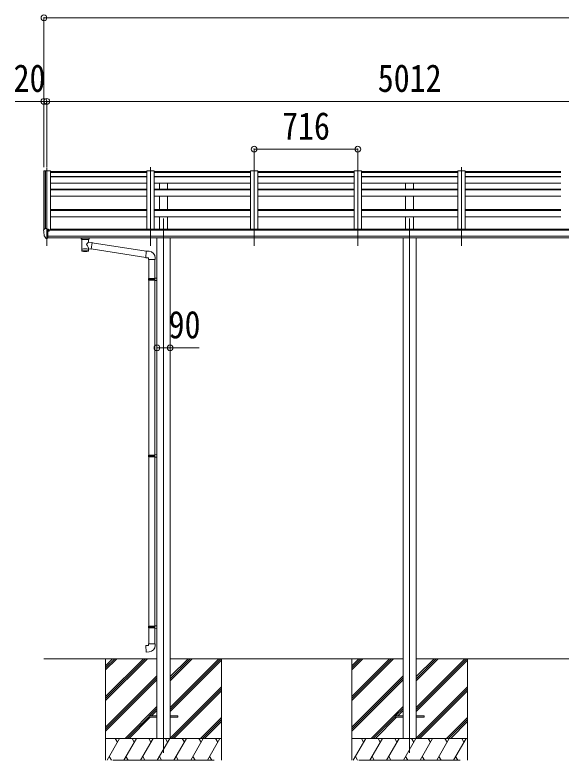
# Model space of a CAD drawing. Units: millimetres at full size, sheet at 1:40; some dimension numbers follow another scale. Extents: x -11181 to 11305, y -7804 to 7716.
# Drawn here: x -1210 to 2563, y -4439 to 706 of the extents above; entities that cross this region are included whole.
import ezdxf
from ezdxf.enums import TextEntityAlignment as Align

# ---------------------------------------------------------------- set-up
doc = ezdxf.new("R2010")
doc.units = ezdxf.units.MM
doc.header["$LTSCALE"] = 40
doc.header["$PDMODE"] = 32
doc.header["$PDSIZE"] = 40
for name, color, linetype, lineweight in [('0-0_0', 7, 'Continuous', 9), ('0-1_本体', 4, 'Continuous', 9), ('0-2_部品', 7, 'Continuous', 9), ('0-8_PARTS2', 2, 'Continuous', 9), ('0-A_寸法', 6, 'Continuous', 9)]:
    doc.layers.add(name, color=color, linetype=linetype, lineweight=lineweight)
doc.styles.add('ＭＳ ゴシック', font='')
doc.styles.get('ＭＳ ゴシック').set_extended_font_data('MS Gothic')

msp = doc.modelspace()

# ---------------------------------------------------------------- linework, layer by layer
at = {"layer": '0-0_0'}
for p, q in [((-1009.55, -3739.43), (-228.75, -3739.43)), ((-583.55, -3739.43), (-583.55, -4439.43)), ((-583.55, -4000.16), (-322.82, -3739.43)), ((-583.55, -4014.3), (-308.67, -3739.43)), ((-583.55, -4028.44), (-294.53, -3739.43)), ((-583.55, -3816.31), (-506.66, -3739.43)), ((-583.55, -3802.17), (-520.81, -3739.43)), ((-583.55, -3788.02), (-534.95, -3739.43)), ((-138.35, -3739.43), (1471.25, -3739.43)), ((-138.35, -4075.45), (197.68, -3739.43)), ((-138.35, -4089.6), (211.83, -3739.43)), ((-138.35, -3891.61), (13.84, -3739.43)), ((-138.35, -3877.47), (-0.31, -3739.43)), ((-138.35, -3863.32), (-14.45, -3739.43)), ((-138.35, -4103.74), (216.45, -3748.94)), ((216.45, -3739.43), (216.45, -4439.43)), ((1116.45, -3739.43), (1116.45, -4439.43)), ((1116.45, -4000.16), (1377.18, -3739.43)), ((1116.45, -4014.3), (1391.33, -3739.43)), ((1116.45, -4028.44), (1405.47, -3739.43)), ((1116.45, -3816.31), (1193.34, -3739.43)), ((1116.45, -3802.17), (1179.19, -3739.43)), ((1116.45, -3788.02), (1165.05, -3739.43)), ((1561.65, -3739.43), (3171.25, -3739.43)), ((1561.65, -4075.45), (1897.68, -3739.43)), ((1561.65, -4089.6), (1911.83, -3739.43)), ((1561.65, -3891.61), (1713.84, -3739.43)), ((1561.65, -3877.47), (1699.69, -3739.43)), ((1561.65, -3863.32), (1685.55, -3739.43)), ((1561.65, -4103.74), (1916.45, -3748.94)), ((1916.45, -3739.43), (1916.45, -4439.43)), ((-583.55, -4212.29), (-228.75, -3857.49)), ((1116.45, -4212.29), (1471.25, -3857.49)), ((-583.55, -4226.43), (-228.75, -3871.63)), ((-583.55, -4240.57), (-228.75, -3885.77)), ((1116.45, -4226.43), (1471.25, -3871.63)), ((1116.45, -4240.57), (1471.25, -3885.77)), ((-138.35, -4287.59), (216.45, -3932.79)), ((-126.05, -4289.43), (216.45, -3946.93)), ((-111.9, -4289.43), (216.45, -3961.07)), ((1561.65, -4287.59), (1916.45, -3932.79)), ((1573.95, -4289.43), (1916.45, -3946.93)), ((1588.1, -4289.43), (1916.45, -3961.07)), ((-448.55, -4289.43), (-228.75, -4069.62)), ((-279.9, -4134.92), (-228.75, -4083.76)), ((-265.76, -4134.92), (-228.75, -4097.9)), ((1251.45, -4289.43), (1471.25, -4069.62)), ((1420.1, -4134.92), (1471.25, -4083.76)), ((1434.24, -4134.92), (1471.25, -4097.9)), ((-434.41, -4289.43), (-283.55, -4138.56)), ((-420.27, -4289.43), (-274.76, -4143.92)), ((71.95, -4289.43), (216.45, -4144.92)), ((86.09, -4289.43), (216.45, -4159.06)), ((1265.59, -4289.43), (1416.45, -4138.56)), ((1279.73, -4289.43), (1425.24, -4143.92)), ((1771.95, -4289.43), (1916.45, -4144.92)), ((1786.09, -4289.43), (1916.45, -4159.06)), ((100.23, -4289.43), (216.45, -4173.2)), ((1800.23, -4289.43), (1916.45, -4173.2)), ((216.45, -4289.43), (-583.55, -4289.43)), ((-573.26, -4439.43), (-486.65, -4289.43)), ((-501.66, -4315.41), (-516.66, -4289.43)), ((-457.79, -4439.43), (-371.18, -4289.43)), ((-386.19, -4315.41), (-401.19, -4289.43)), ((-342.32, -4439.43), (-255.71, -4289.43)), ((-270.72, -4315.41), (-285.72, -4289.43)), ((-226.85, -4439.43), (-140.24, -4289.43)), ((-155.24, -4315.41), (-170.25, -4289.43)), ((-111.38, -4439.43), (-24.77, -4289.43)), ((-39.77, -4315.41), (-54.78, -4289.43)), ((4.09, -4439.43), (90.7, -4289.43)), ((60.7, -4289.43), (75.7, -4315.41)), ((119.56, -4439.43), (206.17, -4289.43)), ((176.17, -4289.43), (191.17, -4315.41)), ((1916.45, -4289.43), (1116.45, -4289.43)), ((1126.74, -4439.43), (1213.35, -4289.43)), ((1198.34, -4315.41), (1183.34, -4289.43)), ((1242.21, -4439.43), (1328.82, -4289.43)), ((1313.81, -4315.41), (1298.81, -4289.43)), ((1357.68, -4439.43), (1444.29, -4289.43)), ((1429.28, -4315.41), (1414.28, -4289.43)), ((1473.15, -4439.43), (1559.76, -4289.43)), ((1544.76, -4315.41), (1529.75, -4289.43)), ((1588.62, -4439.43), (1675.23, -4289.43)), ((1660.23, -4315.41), (1645.22, -4289.43)), ((1704.09, -4439.43), (1790.7, -4289.43)), ((1760.7, -4289.43), (1775.7, -4315.41)), ((1819.56, -4439.43), (1906.17, -4289.43)), ((1876.17, -4289.43), (1891.17, -4315.41)), ((-558.26, -4413.45), (-543.26, -4439.43)), ((-442.79, -4413.45), (-427.79, -4439.43)), ((-327.32, -4413.45), (-312.32, -4439.43)), ((-211.85, -4413.45), (-196.85, -4439.43)), ((-96.38, -4413.45), (-81.38, -4439.43)), ((19.09, -4413.45), (34.09, -4439.43)), ((134.56, -4413.45), (149.56, -4439.43)), ((1141.74, -4413.45), (1156.74, -4439.43)), ((1257.21, -4413.45), (1272.21, -4439.43)), ((1372.68, -4413.45), (1387.68, -4439.43)), ((1488.15, -4413.45), (1503.15, -4439.43)), ((1603.62, -4413.45), (1618.62, -4439.43)), ((1719.09, -4413.45), (1734.09, -4439.43)), ((1834.56, -4413.45), (1849.56, -4439.43)), ((-533.55, -4439.43), (166.45, -4439.43)), ((1166.45, -4439.43), (1866.45, -4439.43))]:
    msp.add_line(p, q, dxfattribs=at)
at = {"layer": '0-1_本体'}
for p, q in [((-1009.54, -370.92), (-1009.55, -776.56)), ((-1008.6, -370.04), (-1000.76, -369.63)), ((-1000.55, -369.71), (-1000.55, -770.02)), ((-1000.47, -369.82), (-999.85, -371.44)), ((-964.55, -369.62), (-964.55, -779.83)), ((-964.55, -382.62), (-298.55, -382.62)), ((-964.55, -409.29), (-298.55, -409.29)), ((-298.55, -370.22), (-298.55, -773.29)), ((-248.55, -370.22), (-298.55, -370.22)), ((-248.55, -370.22), (-248.55, -773.29)), ((-248.55, -382.62), (417.45, -382.62)), ((-248.55, -409.29), (417.45, -409.29)), ((417.45, -370.22), (417.45, -773.29)), ((467.45, -370.22), (417.45, -370.22)), ((467.45, -370.22), (467.45, -773.29)), ((467.45, -382.62), (1133.45, -382.62)), ((467.45, -409.29), (1133.45, -409.29)), ((1133.45, -370.22), (1133.45, -773.29)), ((1183.45, -370.22), (1133.45, -370.22)), ((1183.45, -370.22), (1183.45, -773.29)), ((1183.45, -382.62), (1849.45, -382.62)), ((1183.45, -409.29), (1849.45, -409.29)), ((1849.45, -370.22), (1849.45, -773.29)), ((1899.45, -370.22), (1849.45, -370.22)), ((1899.45, -370.22), (1899.45, -773.29)), ((1899.45, -382.62), (2560.53, -382.62)), ((1899.45, -409.29), (2560.53, -409.29)), ((-964.55, -411.91), (-298.55, -411.91)), ((-964.55, -456.65), (-298.55, -456.65)), ((-248.55, -411.91), (417.45, -411.91)), ((-248.55, -456.65), (417.45, -456.65)), ((-211.05, -495.6), (-211.05, -456.92)), ((-156.05, -495.6), (-156.05, -456.92)), ((467.45, -411.91), (1133.45, -411.91)), ((467.45, -456.65), (1133.45, -456.65)), ((1183.45, -411.91), (1849.45, -411.91)), ((1183.45, -456.65), (1849.45, -456.65)), ((1488.95, -495.6), (1488.95, -456.92)), ((1543.95, -495.6), (1543.95, -456.92)), ((1899.45, -411.91), (2560.53, -411.91)), ((1899.45, -456.65), (2560.53, -456.65)), ((-964.55, -496.32), (-298.55, -496.32)), ((-964.55, -501.69), (-298.55, -501.69)), ((-248.55, -496.32), (417.45, -496.32)), ((-248.55, -501.69), (417.45, -501.69)), ((467.45, -496.32), (1133.45, -496.32)), ((467.45, -501.69), (1133.45, -501.69)), ((1183.45, -496.32), (1849.45, -496.32)), ((1183.45, -501.69), (1849.45, -501.69)), ((1899.45, -496.32), (2560.53, -496.32)), ((1899.45, -501.69), (2560.53, -501.69)), ((-964.55, -545.78), (-298.55, -545.78)), ((-248.55, -545.78), (417.45, -545.78)), ((-211.05, -638.43), (-211.05, -545.78)), ((-156.05, -638.43), (-156.05, -545.78)), ((467.45, -545.78), (1133.45, -545.78)), ((1183.45, -545.78), (1849.45, -545.78)), ((1488.95, -638.43), (1488.95, -545.78)), ((1543.95, -638.43), (1543.95, -545.78)), ((1899.45, -545.78), (2560.53, -545.78)), ((-964.55, -638.43), (-298.55, -638.43)), ((-964.55, -645.33), (-298.55, -645.33)), ((-248.55, -638.43), (417.45, -638.43)), ((-248.55, -645.33), (417.45, -645.33)), ((467.45, -638.43), (1133.45, -638.43)), ((467.45, -645.33), (1133.45, -645.33)), ((1183.45, -638.43), (1849.45, -638.43)), ((1183.45, -645.33), (1849.45, -645.33)), ((1899.45, -638.43), (2560.53, -638.43)), ((1899.45, -645.33), (2560.53, -645.33)), ((-964.55, -688.88), (-298.55, -688.88)), ((-248.55, -688.88), (417.45, -688.88)), ((-211.05, -773.29), (-211.05, -688.88)), ((-156.05, -773.29), (-156.05, -688.88)), ((467.45, -688.88), (1133.45, -688.88)), ((1183.45, -688.88), (1849.45, -688.88)), ((1488.95, -773.29), (1488.95, -688.88)), ((1543.95, -773.29), (1543.95, -688.88)), ((1899.45, -688.88), (2560.53, -688.88)), ((4015.95, -779.83), (-983.05, -779.83)), ((-983.05, -821.34), (4015.95, -821.34)), ((-959.55, -779.83), (-959.55, -773.29)), ((3992.45, -773.29), (-959.55, -773.29)), ((4015.95, -833.27), (-983.05, -833.2)), ((-228.75, -833.36), (-228.75, -4289.44)), ((-138.35, -833.36), (-138.35, -4289.44)), ((1471.25, -833.36), (1471.25, -4289.44)), ((1561.65, -833.36), (1561.65, -4289.44))]:
    msp.add_line(p, q, dxfattribs=at)
msp.add_lwpolyline([(-999.85, -770.02), (-999.85, -369.62), (-964.55, -369.62)], dxfattribs=at)
msp.add_circle((-975.57, -784.93), 3, dxfattribs=at)
for centre, radius, start, end in [((-1008.55, -371.04), 1, 93, 173.32986), ((-1000.75, -369.93), 0.301, 21.06327, 92.86679)]:
    msp.add_arc(centre, radius, start, end, dxfattribs=at)
at = {"layer": '0-2_部品', "color": 4}
for p, q in [((-298.55, -375.72), (-964.55, -375.72)), ((417.45, -375.72), (-248.55, -375.72)), ((1133.45, -375.72), (467.45, -375.72)), ((1849.45, -375.72), (1183.45, -375.72)), ((2560.53, -375.72), (1899.45, -375.72)), ((-283.55, -4134.93), (-283.55, -4143.93)), ((-283.55, -4134.93), (-228.55, -4134.93)), ((-283.55, -4143.93), (-228.55, -4143.93)), ((-138.55, -4134.93), (-83.55, -4134.93)), ((-138.55, -4143.93), (-83.55, -4143.93)), ((-83.55, -4134.93), (-83.55, -4143.93)), ((1416.45, -4134.93), (1416.45, -4143.93)), ((1416.45, -4134.93), (1471.45, -4134.93)), ((1416.45, -4143.93), (1471.45, -4143.93)), ((1561.45, -4134.93), (1616.45, -4134.93)), ((1561.45, -4143.93), (1616.45, -4143.93)), ((1616.45, -4134.93), (1616.45, -4143.93))]:
    msp.add_line(p, q, dxfattribs=at)
at = {"layer": '0-2_部品'}
for p, q in [((-1004.64, -770.6), (-1008.7, -776.41)), ((-989.55, -838.53), (-989.55, -770.03)), ((-988.05, -770.95), (-989.55, -770.95)), ((-988.05, -770.95), (-988.05, -777.12)), ((-978.37, -772.45), (-988.05, -771.73)), ((-1011.55, -779.4), (-1011.55, -780.03)), ((-997.17, -836.72), (-1006.91, -821.34)), ((-983.05, -779.77), (-989.55, -779.37)), ((-988.05, -774.72), (-974.05, -774.78)), ((-978.57, -784.95), (-978.05, -784.95)), ((-978.05, -784.95), (-977.75, -784.95)), ((-977.55, -774.76), (-977.55, -772.86)), ((-973.05, -775.88), (-973.05, -779.84)), ((-991.05, -838.44), (-994.75, -838.21)), ((-991.05, -838.44), (-989.55, -838.53)), ((-989.55, -836.34), (-989.05, -836.34)), ((-989.05, -836.34), (-988.55, -835.34)), ((-983.05, -835.34), (-988.55, -835.34)), ((-751.55, -840.39), (-751.55, -833.22)), ((-747.45, -844.89), (-747.46, -925.18)), ((-701.65, -862.46), (-701.65, -844.88)), ((-676.42, -866.37), (-701.65, -862.46)), ((-697.55, -840.39), (-697.55, -833.22)), ((-676.42, -866.37), (-683.45, -911.63)), ((-302.81, -926.31), (-676.73, -868.31)), ((-701.63, -925.18), (-701.65, -908.55)), ((-701.65, -908.8), (-683.45, -911.63)), ((-306.48, -968.25), (-683.16, -909.81)), ((-281.82, -926.38), (-302.66, -924.55)), ((-240.75, -982.12), (-240.75, -971.2)), ((-286.75, -982.12), (-240.75, -982.12)), ((-284.75, -981.37), (-284.75, -1113.68)), ((-242.75, -981.37), (-242.75, -1111.12)), ((-286.75, -1115.68), (-285.75, -1113.68)), ((-286.75, -1115.68), (-242.75, -1115.68)), ((-286.75, -1115.68), (-286.75, -1123.68)), ((-286.75, -1123.68), (-242.75, -1123.68)), ((-286.75, -1123.68), (-285.75, -1125.68)), ((-285.75, -1113.68), (-242.75, -1113.68)), ((-285.75, -1125.68), (-242.75, -1125.68)), ((-284.75, -1125.68), (-284.75, -2333.43)), ((-247.22, -1115.68), (-247.65, -1113.68)), ((-244.75, -1111.18), (-228.75, -1110.71)), ((-244.75, -1113.18), (-244.75, -1111.18)), ((-244.75, -1113.18), (-242.75, -1113.18)), ((-244.75, -1128.18), (-244.75, -1126.18)), ((-244.75, -1128.18), (-228.75, -1128.65)), ((-242.75, -1128.24), (-242.75, -2330.87)), ((-228.75, -1110.71), (-228.75, -1128.65)), ((-286.75, -2335.43), (-285.75, -2333.43)), ((-286.75, -2335.43), (-242.75, -2335.43)), ((-286.75, -2335.43), (-286.75, -2343.43)), ((-286.75, -2343.43), (-242.75, -2343.43)), ((-286.75, -2343.43), (-285.75, -2345.43)), ((-285.75, -2333.43), (-242.75, -2333.43)), ((-285.75, -2345.43), (-242.75, -2345.43)), ((-284.75, -2345.43), (-284.75, -3515.03)), ((-247.22, -2335.43), (-247.65, -2333.43)), ((-244.75, -2330.93), (-228.75, -2330.45)), ((-244.75, -2332.93), (-244.75, -2330.93)), ((-244.75, -2332.93), (-242.75, -2332.93)), ((-244.75, -2347.93), (-244.75, -2345.93)), ((-244.75, -2347.93), (-228.75, -2348.4)), ((-242.75, -2347.98), (-242.75, -3512.47)), ((-228.75, -2330.45), (-228.75, -2348.4)), ((-286.75, -3517.03), (-285.75, -3515.03)), ((-286.75, -3517.03), (-242.75, -3517.03)), ((-286.75, -3517.03), (-286.75, -3525.03)), ((-286.75, -3525.03), (-242.75, -3525.03)), ((-286.75, -3525.03), (-285.75, -3527.03)), ((-285.75, -3515.03), (-242.75, -3515.03)), ((-285.75, -3527.03), (-242.75, -3527.03)), ((-284.75, -3527.03), (-284.75, -3637.03)), ((-247.22, -3517.03), (-247.65, -3515.03)), ((-244.75, -3512.53), (-228.75, -3512.05)), ((-244.75, -3514.53), (-244.75, -3512.53)), ((-244.75, -3514.53), (-242.75, -3514.53)), ((-244.75, -3529.53), (-244.75, -3527.53)), ((-244.75, -3529.53), (-228.75, -3530)), ((-242.75, -3529.58), (-242.75, -3637.03)), ((-228.75, -3512.05), (-228.75, -3530)), ((-286.75, -3637.03), (-240.75, -3637.03)), ((-286.75, -3647.03), (-286.75, -3637.03)), ((-240.75, -3637.03), (-240.75, -3647.94))]:
    msp.add_line(p, q, dxfattribs=at)
for points in [[(-989.55, -770.03), (-1001.55, -770.03), (-1003.88, -770.18)], [(-983.05, -835.34), (-983.05, -777.12), (-988.05, -777.12)], [(-978.37, -772.45), (-978.2, -772.47), (-978.05, -772.5), (-977.9, -772.54), (-977.78, -772.59), (-977.68, -772.65), (-977.61, -772.72), (-977.56, -772.79), (-977.55, -772.86)], [(-977.75, -783.76), (-977.75, -784.95), (-973.05, -784.95)], [(-973.05, -783.33), (-973.05, -784.95), (-972.57, -784.95)], [(-989.55, -824.64), (-986.38, -824.24), (-983.05, -823.81)], [(-751.51, -840.44), (-751.53, -840.09), (-751.29, -839.13), (-750.76, -838.25), (-749.96, -837.41), (-748.85, -836.61), (-747.45, -835.89)], [(-751.51, -840.33), (-751.53, -840.69), (-751.29, -841.64), (-750.76, -842.53), (-749.96, -843.37), (-748.85, -844.16), (-747.45, -844.89)], [(-701.65, -835.9), (-701.41, -835.99), (-700.06, -836.73), (-698.95, -837.57), (-698.19, -838.44), (-697.73, -839.34), (-697.56, -840.23)], [(-701.65, -844.88), (-701.41, -844.78), (-700.06, -844.05), (-698.95, -843.2), (-698.19, -842.33), (-697.73, -841.44), (-697.56, -840.55)], [(-302.66, -924.55), (-306.67, -970.38), (-286.75, -972.12), (-286.75, -982.12)], [(-247.22, -1115.68), (-247.22, -1123.68), (-247.65, -1125.68)], [(-244.75, -1126.18), (-242.75, -1126.18), (-242.75, -1113.18)], [(-247.22, -2335.43), (-247.22, -2343.43), (-247.65, -2345.43)], [(-244.75, -2345.93), (-242.75, -2345.93), (-242.75, -2332.93)], [(-247.22, -3517.03), (-247.22, -3525.03), (-247.65, -3527.03)], [(-244.75, -3527.53), (-242.75, -3527.53), (-242.75, -3514.53)], [(-281.82, -3692.77), (-302.66, -3694.59), (-306.67, -3648.77), (-286.75, -3647.03)]]:
    msp.add_lwpolyline(points, dxfattribs=at)
for centre, radius, start, end in [((-1003.82, -771.17), 1, 93.5, 145), ((-1008.55, -779.4), 3, 93, 180), ((-819.05, -780.03), 192.49, 180.0008, 192.1233), ((-1004.32, -819.84), 3, 191.83348, 210), ((-975.55, -784.95), 2.5, 151.64236, 180), ((-975.55, -784.95), 2.5, 0, 151.64236), ((-994.57, -835.22), 3, 210, 266.5), ((-734.48, -885.6), 51.38, 92.46126, 104.61963), ((-724.53, -989.74), 155.94, 85.53149, 94.46851), ((-714.59, -885.6), 51.38, 75.38037, 87.53874), ((-285.75, -971.2), 45, 0, 85), ((-285.75, -3647.94), 45, 275, 0)]:
    msp.add_arc(centre, radius, start, end, dxfattribs=at)
for centre, major_axis, ratio, start_param, end_param in [((-974.05, -775.88), (-0.02, 1.1), 0.906239, 4.6917496, 6.2625459), ((-724.55, -846.08), (-22.91, -0.42), 0.072511, 4.711586, 6.2823824), ((-724.52, -844.45), (-22.91, -0.42), 0.072511, 4.711586, 6.2823824), ((-724.57, -844.46), (22.92, -0.42), 0.07247, 0.0008089, 1.5716053), ((-724.57, -846.08), (22.92, -0.42), 0.07247, 0.0008089, 1.5716053), ((-721.99, -884.66), (20.32, 22.25), 0.045535, 4.9756507, 6.2441899), ((-713.55, -840.39), (16, 0), 0.361356, 0, 0.0194874), ((-713.55, -840.39), (16, 0), 0.361356, 6.2636979, 6.2831853), ((-724.55, -925.18), (22.92, 0), 0.101955, 6.2829723, 9.4248207), ((-724.55, -925.18), (22.92, 0), 0.101955, 3.1415499, 6.2833984), ((-724.55, -912.74), (22.91, 0), 0.122865, 6.2831853, 9.424778), ((-724.55, -882.01), (-22.81, 26.62), 0.234429, 3.1563334, 4.5976381)]:
    msp.add_ellipse(centre, major_axis=major_axis, ratio=ratio, start_param=start_param, end_param=end_param, dxfattribs=at)
at = {"layer": '0-8_PARTS2'}
for p, q in [((-989.55, -349.5), (-989.55, -889.36)), ((-273.55, -889.36), (-273.55, -345.52)), ((442.45, -889.36), (442.45, -345.52)), ((1158.45, -889.36), (1158.45, -345.52)), ((1874.45, -889.36), (1874.45, -345.52)), ((-183.55, -700.56), (-183.55, -4389.46)), ((1516.45, -700.56), (1516.45, -4389.46))]:
    msp.add_line(p, q, dxfattribs=at)
at = {"layer": '0-A_寸法'}
for p, q in [((-1009.54, 685.94), (-1009.54, 109.14)), ((-1009.54, 685.94), (9054.45, 685.94)), ((-1009.54, 109.14), (-1209.54, 109.14)), ((-1009.54, 109.14), (-1009.54, -345.52)), ((-989.55, 109.14), (-1009.54, 109.14)), ((-989.55, 109.14), (-989.55, -345.52)), ((-989.55, 109.14), (4022.45, 109.14)), ((-989.55, 109.14), (-989.55, -345.52)), ((442.45, -221), (442.45, -345.52)), ((442.45, -221), (1158.45, -221)), ((1158.45, -221), (1158.45, -345.52)), ((-228.75, -1592.8), (-138.35, -1592.8)), ((-138.35, -1592.8), (61.65, -1592.8))]:
    msp.add_line(p, q, dxfattribs=at)
for p in [(-1009.54, 685.94), (-1009.54, 109.14), (-989.55, 109.14), (442.45, -221), (1158.45, -221), (-228.75, -1592.8), (-138.35, -1592.8)]:
    msp.add_point(p, dxfattribs=at)

# ---------------------------------------------------------------- texts
at = {"layer": '0-A_寸法', "color": 7, "style": 'ＭＳ ゴシック', "width": 0.85}
for s, p in [('20', (-1219.54, 117.14)), ('5012', (1296.45, 117.14)), ('716', (635.45, -213)), ('90', (-148.35, -1584.8))]:
    msp.add_text(s, height=190.6, dxfattribs=at).set_placement(p, align=Align.BOTTOM_LEFT)

doc.saveas('drawing.dxf')
